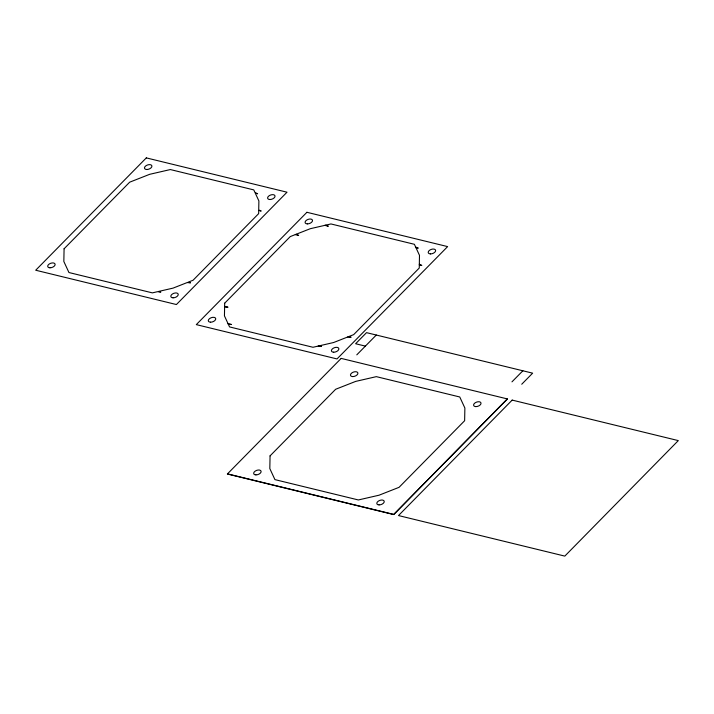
<?xml version="1.0" encoding="UTF-8"?>
<svg xmlns="http://www.w3.org/2000/svg" width="714" height="714" viewBox="0 0 714 714"><rect width="100%" height="100%" fill="white"/><g stroke="black" fill="none" stroke-linecap="round" stroke-linejoin="round"><path stroke-width="1.07" d="M356.786 354.849L376.296 335.036M511.965 381.856L522.871 370.78M507.297 398.903L393.807 514.41L227.498 473.855M521.738 384.239L532.644 373.163L366.523 332.653L355.617 343.737L365.389 346.12M224.615 306.949L228.007 307.198L224.624 306.377M347.736 336.972L351.127 337.222L348.646 336.615M228.275 324.156L231.559 324.513L228.043 323.656M318.176 346.076L321.452 346.433L319.104 345.862M324.825 225.356L328.342 226.213L325.762 225.142M415.896 247.562L418.243 248.142L415.664 247.062M295.293 234.603L298.675 235.424L296.203 234.246M419.314 264.84L421.796 265.447L419.323 264.269M64.081 248.793L63.841 261.494L68.955 272.534L152.377 292.874L157.562 291.678L160.846 292.035L158.499 291.464L173.038 288.126L187.13 282.583L190.522 282.824L188.041 282.217L193.066 280.245L258.647 213.638L258.709 210.452L261.19 211.058L258.718 209.871L258.887 200.937L255.291 193.173L257.638 193.744L255.059 192.673L253.773 189.897L170.343 169.557L149.681 174.314L129.662 182.186L64.081 248.793M224.687 303.182L224.446 315.883L229.56 326.923L312.982 347.272L333.643 342.515L353.671 334.634L419.252 268.036L419.493 255.335L414.379 244.295L330.948 223.946L310.287 228.703L290.268 236.584L224.687 303.182M270.062 455.88L269.821 468.58L274.935 479.621L358.366 499.961L379.027 495.213L399.055 487.332L464.635 420.724L464.876 408.024L459.762 396.984L376.332 376.644L355.67 381.401L335.642 389.273L270.062 455.88M146.308 157.892L35.7 270.231L176.412 304.539L287.019 192.2L146.308 157.892M306.913 212.29L196.305 324.62L337.017 358.937L447.624 246.598L306.913 212.29M341.176 358.401L227.338 474.016L393.655 514.562L507.493 398.956L341.176 358.401M512.179 400.099L398.501 515.553L564.81 556.108L678.3 440.6L512.179 400.099M430.453 253.916A3.882 2.187 -19.9 0 0 435.62 250.319A3.882 2.187 -19.9 0 0 429.685 250.177A3.882 2.187 -19.9 0 0 430.453 253.916M333.67 352.216A3.882 2.187 -19.9 0 0 338.838 348.619A3.882 2.187 -19.9 0 0 332.902 348.468A3.882 2.187 -19.9 0 0 333.67 352.216M210.55 322.192A3.882 2.187 -19.9 0 0 215.717 318.596A3.882 2.187 -19.9 0 0 209.782 318.453A3.882 2.187 -19.9 0 0 210.55 322.192M307.332 223.893A3.882 2.187 -19.9 0 0 312.5 220.305A3.882 2.187 -19.9 0 0 306.565 220.153A3.882 2.187 -19.9 0 0 307.332 223.893M255.924 474.89A3.882 2.187 -19.9 0 0 261.101 471.294A3.882 2.187 -19.9 0 0 255.157 471.142A3.882 2.187 -19.9 0 0 255.924 474.89M379.054 504.905A3.882 2.187 -19.9 0 0 384.221 501.317A3.882 2.187 -19.9 0 0 378.286 501.166A3.882 2.187 -19.9 0 0 379.054 504.905M475.836 406.614A3.882 2.187 -19.9 0 0 481.004 403.017A3.882 2.187 -19.9 0 0 475.069 402.874A3.882 2.187 -19.9 0 0 475.836 406.614M352.716 376.59A3.882 2.187 -19.9 0 0 357.884 372.994A3.882 2.187 -19.9 0 0 351.948 372.851A3.882 2.187 -19.9 0 0 352.716 376.59M49.944 267.795A3.882 2.187 -19.9 0 0 55.112 264.207A3.882 2.187 -19.9 0 0 49.177 264.055A3.882 2.187 -19.9 0 0 49.944 267.795M173.065 297.818A3.882 2.187 -19.9 0 0 178.232 294.222A3.882 2.187 -19.9 0 0 172.297 294.079A3.882 2.187 -19.9 0 0 173.065 297.818M269.847 199.527A3.882 2.187 -19.9 0 0 275.015 195.931A3.882 2.187 -19.9 0 0 269.08 195.788A3.882 2.187 -19.9 0 0 269.847 199.527M146.727 169.504A3.882 2.187 -19.9 0 0 151.895 165.907A3.882 2.187 -19.9 0 0 145.959 165.764A3.882 2.187 -19.9 0 0 146.727 169.504"/></g></svg>
